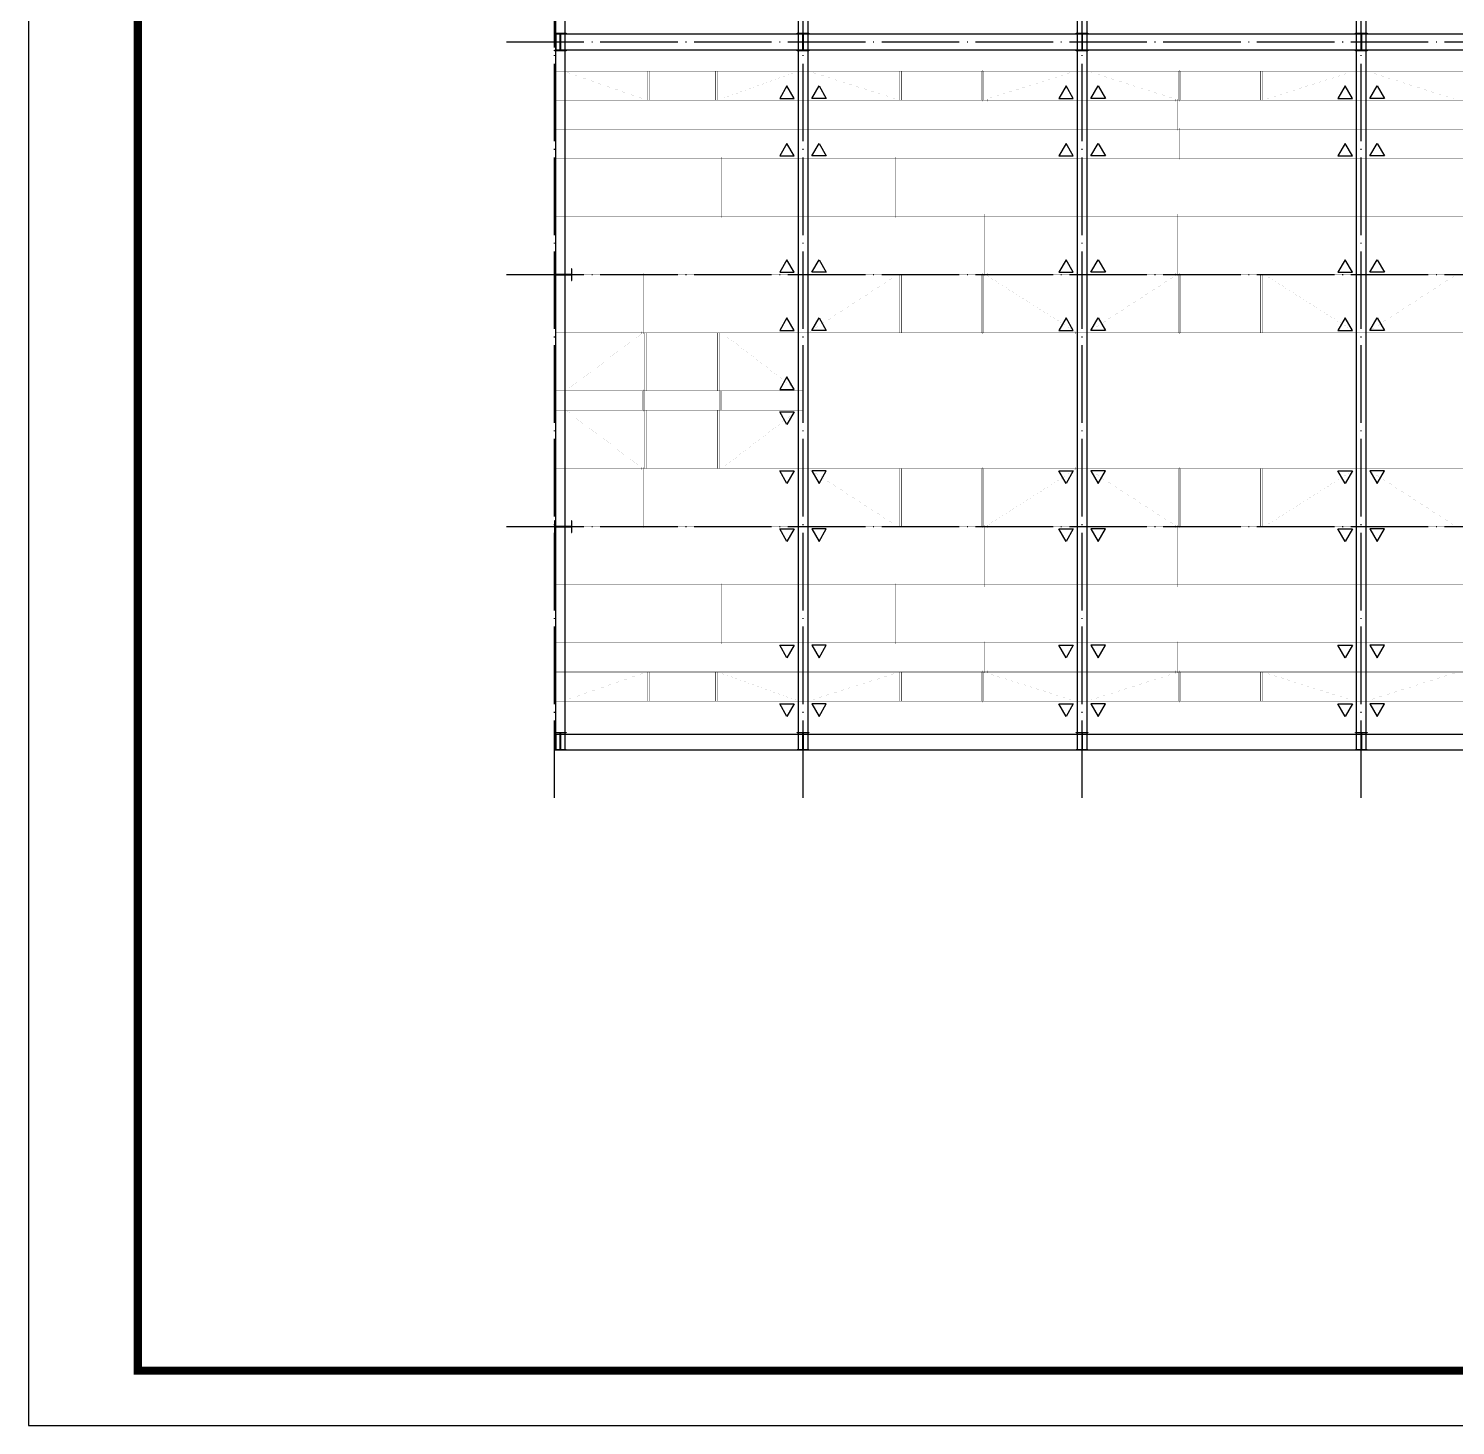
# Model space of a CAD drawing. Extents: x -33967 to 1773478, y -1022458 to -784650.
# Drawn here: x 1143760 to 1180569, y -1022458 to -986426 of the extents above; entities that cross this region are included whole.
import ezdxf

# ---------------------------------------------------------------- set-up
doc = ezdxf.new("R2010")
doc.units = 0
doc.header["$LTSCALE"] = 1000
doc.header["$MEASUREMENT"] = 0
doc.linetypes.add('DOTE', pattern=[2.42, 2, -0.2, 0.02, -0.2])
for name, color, linetype in [('AXIS', 3, 'Continuous'), ('DOTE', 1, 'DOTE'), ('GL', 150, 'Continuous'), ('GZ', 50, 'Continuous'), ('LT', 27, 'Continuous'), ('PUB_TITLE', 4, 'Continuous')]:
    doc.layers.add(name, color=color, linetype=linetype)

# ---------------------------------------------------------------- blocks, each defined once
blk = doc.blocks.new('钢柱2')
at = {"layer": 'GZ'}
blk.add_lwpolyline([(718423, -21049), (718123, -21049), (718123, -21039), (718266, -21039), (718270, -21034), (718270, -20614), (718266, -20609), (718123, -20609), (718123, -20599), (718423, -20599), (718423, -20609), (718280, -20609), (718276, -20614), (718276, -21034), (718280, -21039), (718423, -21039), (718423, -21049)], close=True, dxfattribs=at)
blk = doc.blocks.new('抗风柱2')
at = {"layer": 'GZ'}
blk.add_lwpolyline([(717928, -35162), (717928, -35462), (717938, -35462), (717938, -35319), (717943, -35315), (718363, -35315), (718368, -35319), (718368, -35462), (718378, -35462), (718378, -35162), (718368, -35162), (718368, -35305), (718364, -35309), (717943, -35309), (717938, -35305), (717938, -35162), (717928, -35162)], close=True, dxfattribs=at)

msp = doc.modelspace()

# ---------------------------------------------------------------- linework, layer by layer
at = {"layer": 'AXIS', "color": 4, "linetype": 'ByBlock', "ltscale": 0.1}
for points in [[(1157358.6, -986573.1), (1157358.6, -986973.1), (1213318.6, -986973.1), (1213318.6, -986573.1), (1157358.6, -986573.1)], [(1157358.6, -1004633.2), (1157358.6, -1005033.2), (1213318.6, -1005033.2), (1213318.6, -1004633.2), (1157358.6, -1004633.2)]]:
    msp.add_lwpolyline(points, dxfattribs=at)
at = {"layer": 'AXIS', "color": 3, "linetype": 'ByBlock', "const_width": 1}
for points in [[(1157636.1, -987493.1), (1157636.1, -987553.1), (1159623.1, -988243.1), (1159623.1, -988303.1)], [(1159743.1, -987493.1), (1159743.1, -987553.1), (1159743.1, -988243.2), (1159743.1, -988303.2)], [(1161501.7, -987493.2), (1161501.7, -987553.2), (1161501.7, -988243.2), (1161501.7, -988303.2)], [(1163541.7, -987493.1), (1163541.7, -987553.1), (1161621.7, -988243.1), (1161621.7, -988303.1)], [(1163967.7, -987493.1), (1163967.7, -987553.1), (1166138.4, -988243.1), (1166138.4, -988303.1)], [(1166258.5, -987493.2), (1166258.5, -987553.2), (1166258.5, -988243.2), (1166258.5, -988303.2)], [(1168368.6, -987493.1), (1168368.6, -987553.1), (1168368.6, -988243.2), (1168368.6, -988303.2)], [(1170671.6, -987493.1), (1170671.6, -987553.1), (1168488.7, -988243.1), (1168488.7, -988303.1)], [(1171167.7, -987493.1), (1171167.7, -987553.1), (1173338.4, -988243.1), (1173338.4, -988303.1)], [(1173458.5, -987493.2), (1173458.5, -987553.2), (1173458.5, -988243.2), (1173458.5, -988303.2)], [(1175568.6, -987493.1), (1175568.6, -987553.1), (1175568.6, -988243.2), (1175568.6, -988303.2)], [(1177871.6, -987493.1), (1177871.6, -987553.1), (1175688.7, -988243.1), (1175688.7, -988303.1)], [(1178367.7, -987493.1), (1178367.7, -987553.1), (1180538.4, -988243.1), (1180538.4, -988303.1)], [(1159683.1, -989053.2), (1159683.1, -988993.2), (1159683.1, -988303.2), (1159683.1, -988243.2)], [(1161550.9, -989053.2), (1161550.9, -988993.2), (1161550.9, -988303.1), (1161550.9, -988243.1)], [(1166198.5, -989053.2), (1166198.5, -988993.2), (1166198.5, -988303.2), (1166198.5, -988243.2)], [(1168439, -989053.2), (1168439, -988993.2), (1168439, -988303.1), (1168439, -988243.1)], [(1173398.5, -989053.2), (1173398.5, -988993.2), (1173398.5, -988303.2), (1173398.5, -988243.2)], [(1175644.6, -989053.2), (1175644.6, -988993.2), (1175644.6, -988303.1), (1175644.6, -988243.1)], [(1159743.1, -989803.1), (1159743.1, -989743.1), (1159743.1, -989053.1), (1159743.1, -988993.1)], [(1161490.9, -989803.1), (1161490.9, -989743.1), (1161490.9, -989053), (1161490.9, -988993)], [(1166258.5, -989803.1), (1166258.5, -989743.1), (1166258.5, -989053.1), (1166258.5, -988993.1)], [(1168379, -989803.1), (1168379, -989743.1), (1168379, -989053), (1168379, -988993)], [(1173458.5, -989803.1), (1173458.5, -989743.1), (1173458.5, -989053.1), (1173458.5, -988993.1)], [(1175584.6, -989803.1), (1175584.6, -989743.1), (1175584.6, -989053), (1175584.6, -988993)], [(1159628.4, -991303.2), (1159628.4, -991243.2), (1159628.4, -989803.2), (1159628.4, -989743.2)], [(1161627, -991303.2), (1161627, -991243.2), (1161627, -989803.2), (1161627, -989743.2)], [(1166133.2, -991303.2), (1166133.2, -991243.2), (1166133.2, -989803.2), (1166133.2, -989743.2)], [(1168483.4, -991303.2), (1168483.4, -991243.2), (1168483.4, -989803.2), (1168483.4, -989743.2)], [(1173333.2, -991303.2), (1173333.2, -991243.2), (1173333.2, -989803.2), (1173333.2, -989743.2)], [(1175683.4, -991303.2), (1175683.4, -991243.2), (1175683.4, -989803.2), (1175683.4, -989743.2)], [(1180533.2, -991303.2), (1180533.2, -991243.2), (1180533.2, -989803.2), (1180533.2, -989743.2)], [(1159683.1, -992803.2), (1159683.1, -992743.2), (1159683.1, -991273.1), (1159683.1, -991213.1)], [(1161561.7, -992803.2), (1161561.7, -992743.2), (1161561.7, -991273.2), (1161561.7, -991213.2)], [(1166198.5, -992803.2), (1166198.5, -992743.2), (1166198.5, -991273.3), (1166198.5, -991213.3)], [(1168428.7, -992803.2), (1168428.7, -992743.2), (1168428.7, -991273.2), (1168428.7, -991213.2)], [(1173398.5, -992803.2), (1173398.5, -992743.2), (1173398.5, -991273.3), (1173398.5, -991213.3)], [(1175628.7, -992803.2), (1175628.7, -992743.2), (1175628.7, -991273.2), (1175628.7, -991213.2)], [(1159623.4, -994303.2), (1159623.4, -994243.2), (1159623.4, -992803.2), (1159623.4, -992743.2)], [(1161622, -994303.2), (1161622, -994243.2), (1161622, -992803.2), (1161622, -992743.2)], [(1163918.6, -994303.2), (1163918.6, -994243.2), (1166138.7, -992803.2), (1166138.7, -992743.2)], [(1166258.7, -994303.1), (1166258.7, -994243.1), (1166258.7, -992803.1), (1166258.7, -992743.1)], [(1168368.6, -994303.2), (1168368.6, -994243.2), (1168368.6, -992803.2), (1168368.6, -992743.2)], [(1170758.6, -994303.2), (1170758.6, -994243.2), (1168488.7, -992803.2), (1168488.7, -992743.2)], [(1171118.6, -994303.2), (1171118.6, -994243.2), (1173338.7, -992803.2), (1173338.7, -992743.2)], [(1173458.7, -994303.1), (1173458.7, -994243.1), (1173458.7, -992803.1), (1173458.7, -992743.1)], [(1175568.6, -994303.2), (1175568.6, -994243.2), (1175568.6, -992803.2), (1175568.6, -992743.2)], [(1177958.6, -994303.2), (1177958.6, -994243.2), (1175688.7, -992803.2), (1175688.7, -992743.2)], [(1178318.6, -994303.2), (1178318.6, -994243.2), (1180538.7, -992803.2), (1180538.7, -992743.2)], [(1157658.6, -995803.2), (1157658.6, -995743.2), (1159563.1, -994303.2), (1159563.1, -994243.2)], [(1159683.1, -995803.2), (1159683.1, -995743.2), (1159683.1, -994303.1), (1159683.1, -994243.1)], [(1161561.7, -995803.1), (1161561.7, -995743.1), (1161561.7, -994303.1), (1161561.7, -994243.1)], [(1163558.6, -995803.2), (1163558.6, -995743.2), (1161681.7, -994303.2), (1161681.7, -994243.2)], [(1159623.4, -996303.1), (1159623.4, -996243.1), (1159623.4, -995803.2), (1159623.4, -995743.2)], [(1161622, -996303.1), (1161622, -996243.1), (1161622, -995803.2), (1161622, -995743.2)], [(1157658.6, -996243.1), (1157658.6, -996303.1), (1159563.1, -997743.1), (1159563.1, -997803.1)], [(1159683.1, -996243.1), (1159683.1, -996303.1), (1159683.1, -997743.2), (1159683.1, -997803.2)], [(1161561.7, -996243.2), (1161561.7, -996303.2), (1161561.7, -997743.2), (1161561.7, -997803.2)], [(1163558.6, -996243.1), (1163558.6, -996303.1), (1161681.7, -997743.1), (1161681.7, -997803.1)], [(1159623.4, -997743.1), (1159623.4, -997803.1), (1159623.4, -999243.1), (1159623.4, -999303.1)], [(1161622, -997743.1), (1161622, -997803.1), (1161622, -999243.1), (1161622, -999303.1)], [(1163918.6, -997743.1), (1163918.6, -997803.1), (1166138.7, -999243.2), (1166138.7, -999303.2)], [(1166258.7, -997743.2), (1166258.7, -997803.2), (1166258.7, -999243.2), (1166258.7, -999303.2)], [(1168368.6, -997743.1), (1168368.6, -997803.1), (1168368.6, -999243.2), (1168368.6, -999303.2)], [(1170758.6, -997743.1), (1170758.6, -997803.1), (1168488.7, -999243.1), (1168488.7, -999303.1)], [(1171118.6, -997743.1), (1171118.6, -997803.1), (1173338.7, -999243.2), (1173338.7, -999303.2)], [(1173458.7, -997743.2), (1173458.7, -997803.2), (1173458.7, -999243.2), (1173458.7, -999303.2)], [(1175568.6, -997743.1), (1175568.6, -997803.1), (1175568.6, -999243.2), (1175568.6, -999303.2)], [(1177958.6, -997743.1), (1177958.6, -997803.1), (1175688.7, -999243.1), (1175688.7, -999303.1)], [(1178318.6, -997743.1), (1178318.6, -997803.1), (1180538.7, -999243.2), (1180538.7, -999303.2)], [(1159683.1, -999243.2), (1159683.1, -999303.2), (1159683.1, -1000773.2), (1159683.1, -1000833.2)], [(1161561.7, -999243.2), (1161561.7, -999303.2), (1161561.7, -1000773.1), (1161561.7, -1000833.1)], [(1166198.5, -999243.1), (1166198.5, -999303.1), (1166198.5, -1000773), (1166198.5, -1000833)], [(1168428.7, -999243.1), (1168428.7, -999303.1), (1168428.7, -1000773.1), (1168428.7, -1000833.1)], [(1173398.5, -999243.1), (1173398.5, -999303.1), (1173398.5, -1000773), (1173398.5, -1000833)], [(1175628.7, -999243.1), (1175628.7, -999303.1), (1175628.7, -1000773.1), (1175628.7, -1000833.1)], [(1159628.4, -1000743.1), (1159628.4, -1000803.1), (1159628.4, -1002243.1), (1159628.4, -1002303.1)], [(1161627, -1000743.1), (1161627, -1000803.1), (1161627, -1002243.1), (1161627, -1002303.1)], [(1166133.2, -1000743.1), (1166133.2, -1000803.1), (1166133.2, -1002243.1), (1166133.2, -1002303.1)], [(1168483.4, -1000743.1), (1168483.4, -1000803.1), (1168483.4, -1002243.1), (1168483.4, -1002303.1)], [(1173333.2, -1000743.1), (1173333.2, -1000803.1), (1173333.2, -1002243.1), (1173333.2, -1002303.1)], [(1175683.4, -1000743.1), (1175683.4, -1000803.1), (1175683.4, -1002243.1), (1175683.4, -1002303.1)], [(1180533.2, -1000743.1), (1180533.2, -1000803.1), (1180533.2, -1002243.1), (1180533.2, -1002303.1)], [(1159683.1, -1002243.1), (1159683.1, -1002303.1), (1159683.1, -1002993.1), (1159683.1, -1003053.1)], [(1161561.7, -1002243.1), (1161561.7, -1002303.1), (1161561.7, -1002993.1), (1161561.7, -1003053.1)], [(1166198.5, -1002243.1), (1166198.5, -1002303.1), (1166198.5, -1002993.1), (1166198.5, -1003053.1)], [(1168428.7, -1002243.1), (1168428.7, -1002303.1), (1168428.7, -1002993.1), (1168428.7, -1003053.1)], [(1173398.5, -1002243.1), (1173398.5, -1002303.1), (1173398.5, -1002993.1), (1173398.5, -1003053.1)], [(1175628.7, -1002243.1), (1175628.7, -1002303.1), (1175628.7, -1002993.1), (1175628.7, -1003053.1)], [(1157636.1, -1003803.2), (1157636.1, -1003743.2), (1159623.1, -1003053.1), (1159623.1, -1002993.1)], [(1159743.1, -1003803.1), (1159743.1, -1003743.1), (1159743.1, -1003053.1), (1159743.1, -1002993.1)], [(1161501.7, -1003803.1), (1161501.7, -1003743.1), (1161501.7, -1003053.1), (1161501.7, -1002993.1)], [(1163541.7, -1003803.1), (1163541.7, -1003743.1), (1161621.7, -1003053.1), (1161621.7, -1002993.1)], [(1163967.7, -1003803.1), (1163967.7, -1003743.1), (1166138.4, -1003053.1), (1166138.4, -1002993.1)], [(1166258.5, -1003803.1), (1166258.5, -1003743.1), (1166258.5, -1003053.1), (1166258.5, -1002993.1)], [(1168368.6, -1003803.1), (1168368.6, -1003743.1), (1168368.6, -1003053.1), (1168368.6, -1002993.1)], [(1170671.6, -1003803.2), (1170671.6, -1003743.2), (1168488.7, -1003053.1), (1168488.7, -1002993.1)], [(1171167.7, -1003803.1), (1171167.7, -1003743.1), (1173338.4, -1003053.1), (1173338.4, -1002993.1)], [(1173458.5, -1003803.1), (1173458.5, -1003743.1), (1173458.5, -1003053.1), (1173458.5, -1002993.1)], [(1175568.6, -1003803.1), (1175568.6, -1003743.1), (1175568.6, -1003053.1), (1175568.6, -1002993.1)], [(1177871.6, -1003803.2), (1177871.6, -1003743.2), (1175688.7, -1003053.1), (1175688.7, -1002993.1)], [(1178367.7, -1003803.1), (1178367.7, -1003743.1), (1180538.4, -1003053.1), (1180538.4, -1002993.1)]]:
    msp.add_lwpolyline(points, dxfattribs=at)
at = {"layer": 'AXIS', "color": 6, "linetype": 'ByBlock', "const_width": 10}
for points in [[(1159718.1, -988273.2), (1159768.1, -988273.2), (1159768.1, -987523.1), (1159718.1, -987523.1)], [(1161526.7, -988273.2), (1161476.7, -988273.2), (1161476.7, -987523.2), (1161526.7, -987523.2)], [(1166233.5, -988273.2), (1166283.5, -988273.2), (1166283.5, -987523.2), (1166233.5, -987523.2)], [(1168393.6, -988273.2), (1168343.6, -988273.2), (1168343.6, -987523.1), (1168393.6, -987523.1)], [(1173433.5, -988273.2), (1173483.5, -988273.2), (1173483.5, -987523.2), (1173433.5, -987523.2)], [(1175593.6, -988273.2), (1175543.6, -988273.2), (1175543.6, -987523.1), (1175593.6, -987523.1)], [(1166233.7, -992773.1), (1166283.7, -992773.1), (1166283.7, -994273.1), (1166233.7, -994273.1)], [(1168393.6, -992773.1), (1168343.6, -992773.1), (1168343.6, -994273.2), (1168393.6, -994273.2)], [(1173433.7, -992773.1), (1173483.7, -992773.1), (1173483.7, -994273.1), (1173433.7, -994273.1)], [(1175593.6, -992773.1), (1175543.6, -992773.1), (1175543.6, -994273.2), (1175593.6, -994273.2)], [(1159658.1, -994273.1), (1159708.1, -994273.1), (1159708.1, -995773.2), (1159658.1, -995773.2)], [(1161586.7, -994273.1), (1161536.7, -994273.1), (1161536.7, -995773.1), (1161586.7, -995773.1)], [(1159648.4, -995773.1), (1159598.4, -995773.1), (1159598.4, -996273.1), (1159648.4, -996273.1)], [(1161647, -995773.1), (1161597, -995773.1), (1161597, -996273.1), (1161647, -996273.1)], [(1159658.1, -997773.2), (1159708.1, -997773.2), (1159708.1, -996273.1), (1159658.1, -996273.1)], [(1161586.7, -997773.2), (1161536.7, -997773.2), (1161536.7, -996273.1), (1161586.7, -996273.1)], [(1166233.7, -999273.2), (1166283.7, -999273.2), (1166283.7, -997773.2), (1166233.7, -997773.2)], [(1168393.6, -999273.2), (1168343.6, -999273.2), (1168343.6, -997773.1), (1168393.6, -997773.1)], [(1173433.7, -999273.2), (1173483.7, -999273.2), (1173483.7, -997773.2), (1173433.7, -997773.2)], [(1175593.6, -999273.2), (1175543.6, -999273.2), (1175543.6, -997773.1), (1175593.6, -997773.1)], [(1159718.1, -1003023.1), (1159768.1, -1003023.1), (1159768.1, -1003773.1), (1159718.1, -1003773.1)], [(1161526.7, -1003023.1), (1161476.7, -1003023.1), (1161476.7, -1003773.1), (1161526.7, -1003773.1)], [(1166233.5, -1003023.1), (1166283.5, -1003023.1), (1166283.5, -1003773.1), (1166233.5, -1003773.1)], [(1168393.6, -1003023.1), (1168343.6, -1003023.1), (1168343.6, -1003773.1), (1168393.6, -1003773.1)], [(1173433.5, -1003023.1), (1173483.5, -1003023.1), (1173483.5, -1003773.1), (1173433.5, -1003773.1)], [(1175593.6, -1003023.1), (1175543.6, -1003023.1), (1175543.6, -1003773.1), (1175593.6, -1003773.1)]]:
    msp.add_lwpolyline(points, close=True, dxfattribs=at)
at = {"layer": 'AXIS', "color": 6, "linetype": 'ByBlock'}
for points in [[(1163323.9, -987905.1), (1163136.7, -988229.3), (1163511.1, -988229.3)], [(1164151.1, -987905.1), (1164338.3, -988229.3), (1163963.9, -988229.3)], [(1170523.9, -987905.1), (1170336.7, -988229.3), (1170711.1, -988229.3)], [(1171351.1, -987905.1), (1171538.3, -988229.3), (1171163.9, -988229.3)], [(1177723.9, -987905.1), (1177536.7, -988229.3), (1177911.1, -988229.3)], [(1178551.1, -987905.1), (1178738.3, -988229.3), (1178363.9, -988229.3)], [(1163323.9, -989387.9), (1163136.7, -989712.1), (1163511.1, -989712.1)], [(1164151.1, -989387.9), (1164338.3, -989712.1), (1163963.9, -989712.1)], [(1170523.9, -989387.9), (1170336.7, -989712.1), (1170711.1, -989712.1)], [(1171351.1, -989387.9), (1171538.3, -989712.1), (1171163.9, -989712.1)], [(1177723.9, -989387.9), (1177536.7, -989712.1), (1177911.1, -989712.1)], [(1178551.1, -989387.9), (1178738.3, -989712.1), (1178363.9, -989712.1)], [(1163323.9, -992387.9), (1163136.7, -992712.1), (1163511.1, -992712.1)], [(1164151.1, -992387.9), (1164338.3, -992712.1), (1163963.9, -992712.1)], [(1170523.9, -992387.9), (1170336.7, -992712.1), (1170711.1, -992712.1)], [(1171351.1, -992387.9), (1171538.3, -992712.1), (1171163.9, -992712.1)], [(1177723.9, -992387.9), (1177536.7, -992712.1), (1177911.1, -992712.1)], [(1178551.1, -992387.9), (1178738.3, -992712.1), (1178363.9, -992712.1)], [(1163323.9, -993887.9), (1163136.7, -994212.1), (1163511.1, -994212.1)], [(1164151.1, -993887.9), (1164338.3, -994212.1), (1163963.9, -994212.1)], [(1170523.9, -993887.9), (1170336.7, -994212.1), (1170711.1, -994212.1)], [(1171351.1, -993887.9), (1171538.3, -994212.1), (1171163.9, -994212.1)], [(1177723.9, -993887.9), (1177536.7, -994212.1), (1177911.1, -994212.1)], [(1178551.1, -993887.9), (1178738.3, -994212.1), (1178363.9, -994212.1)], [(1163323.9, -995411.1), (1163136.7, -995735.3), (1163511.1, -995735.3)], [(1163323.9, -996635.2), (1163136.7, -996311), (1163511.1, -996311)], [(1163323.9, -998158.4), (1163136.7, -997834.2), (1163511.1, -997834.2)], [(1164151.1, -998158.4), (1164338.3, -997834.2), (1163963.9, -997834.2)], [(1170523.9, -998158.4), (1170336.7, -997834.2), (1170711.1, -997834.2)], [(1171351.1, -998158.4), (1171538.3, -997834.2), (1171163.9, -997834.2)], [(1177723.9, -998158.4), (1177536.7, -997834.2), (1177911.1, -997834.2)], [(1178551.1, -998158.4), (1178738.3, -997834.2), (1178363.9, -997834.2)], [(1163323.9, -999658.4), (1163136.7, -999334.2), (1163511.1, -999334.2)], [(1164151.1, -999658.4), (1164338.3, -999334.2), (1163963.9, -999334.2)], [(1170523.9, -999658.4), (1170336.7, -999334.2), (1170711.1, -999334.2)], [(1171351.1, -999658.4), (1171538.3, -999334.2), (1171163.9, -999334.2)], [(1177723.9, -999658.4), (1177536.7, -999334.2), (1177911.1, -999334.2)], [(1178551.1, -999658.4), (1178738.3, -999334.2), (1178363.9, -999334.2)], [(1163323.9, -1002658.4), (1163136.7, -1002334.2), (1163511.1, -1002334.2)], [(1164151.1, -1002658.4), (1164338.3, -1002334.2), (1163963.9, -1002334.2)], [(1170523.9, -1002658.4), (1170336.7, -1002334.2), (1170711.1, -1002334.2)], [(1171351.1, -1002658.4), (1171538.3, -1002334.2), (1171163.9, -1002334.2)], [(1177723.9, -1002658.4), (1177536.7, -1002334.2), (1177911.1, -1002334.2)], [(1178551.1, -1002658.4), (1178738.3, -1002334.2), (1178363.9, -1002334.2)], [(1163323.9, -1004169), (1163136.7, -1003844.8), (1163511.1, -1003844.8)], [(1164151.1, -1004169), (1164338.3, -1003844.8), (1163963.9, -1003844.8)], [(1170523.9, -1004169), (1170336.7, -1003844.8), (1170711.1, -1003844.8)], [(1171351.1, -1004169), (1171538.3, -1003844.8), (1171163.9, -1003844.8)], [(1177723.9, -1004169), (1177536.7, -1003844.8), (1177911.1, -1003844.8)], [(1178551.1, -1004169), (1178738.3, -1003844.8), (1178363.9, -1003844.8)]]:
    msp.add_lwpolyline(points, close=True, dxfattribs=at)
at = {"layer": 'DOTE'}
for p, q in [((1157328.6, -1006273.1), (1157328.6, -949273.1)), ((1163738.6, -1006273.1), (1163738.6, -949273.1)), ((1170938.6, -1006273.1), (1170938.6, -949273.1)), ((1178138.6, -1006273.1), (1178138.6, -949273.1)), ((1156088.6, -986773.1), (1214588.6, -986773.1)), ((1156088.6, -992773.1), (1214588.6, -992773.1)), ((1156088.6, -999273.2), (1214588.6, -999273.2)), ((1157328.6, -1005033.2), (1214588.6, -1005033.2))]:
    msp.add_line(p, q, dxfattribs=at)
at = {"layer": 'GL'}
for points in [[(1157598.6, -950513.1), (1157598.6, -1005033.2), (1157358.6, -1005033.2), (1157358.6, -950513.1)], [(1163858.6, -950513.1), (1163858.6, -1005033.2), (1163618.6, -1005033.2), (1163618.6, -950513.1)], [(1171058.6, -950513.1), (1171058.6, -1005033.2), (1170818.6, -1005033.2), (1170818.6, -950513.1)], [(1178258.6, -950513.1), (1178258.6, -1005033.2), (1178018.6, -1005033.2), (1178018.6, -950513.1)]]:
    msp.add_lwpolyline(points, close=True, dxfattribs=at)
at = {"layer": 'LT', "linetype": 'ByBlock', "const_width": 10}
for points in [[(1157358.6, -987523.2), (1213348.6, -987523.2)], [(1157358.6, -988273.2), (1213348.6, -988273.2)], [(1157358.6, -989023.1), (1213348.6, -989023.1)], [(1157358.6, -989773.1), (1213348.6, -989773.1)], [(1157358.6, -991273.1), (1213348.6, -991273.1)], [(1157358.6, -992773.1), (1213348.6, -992773.1)], [(1157358.6, -994273.1), (1213348.6, -994273.1)], [(1157358.6, -995773.1), (1163738.6, -995773.1)], [(1157358.6, -996273.1), (1163738.6, -996273.1)], [(1157358.6, -997773.2), (1213348.6, -997773.2)], [(1157358.6, -999273.2), (1213348.6, -999273.2)], [(1157358.6, -1000773.2), (1213348.6, -1000773.2)], [(1157358.6, -1002273.1), (1213348.6, -1002273.1)], [(1157358.6, -1003023.1), (1213348.6, -1003023.1)], [(1157358.6, -1003773.1), (1213348.6, -1003773.1)]]:
    msp.add_lwpolyline(points, dxfattribs=at)
at = {"layer": 'PUB_TITLE'}
msp.add_lwpolyline([(1143760.5, -1022458.4), (1262560.5, -1022458.4), (1262560.5, -938458.4), (1143760.5, -938458.4)], close=True, dxfattribs=at)
at = {"layer": 'PUB_TITLE', "const_width": 212.1}
msp.add_lwpolyline([(1146580.8, -1021044.2), (1146580.8, -939872.6), (1260560.5, -939872.6), (1260560.5, -1021044.2)], close=True, dxfattribs=at)

# ---------------------------------------------------------------- block references
for name, p in [('钢柱2', (439205.5, -965949.1)), ('钢柱2', (445465.5, -965949.1)), ('钢柱2', (452665.5, -965949.1)), ('钢柱2', (459865.5, -965949.1)), ('抗风柱2', (439400.5, -957461.4)), ('抗风柱2', (439400.5, -963961.4)), ('钢柱2', (439205.5, -983983.8)), ('钢柱2', (445465.5, -983983.8)), ('钢柱2', (452665.5, -983983.8)), ('钢柱2', (459865.5, -983983.8))]:
    msp.add_blockref(name, p)

doc.saveas('drawing.dxf')
